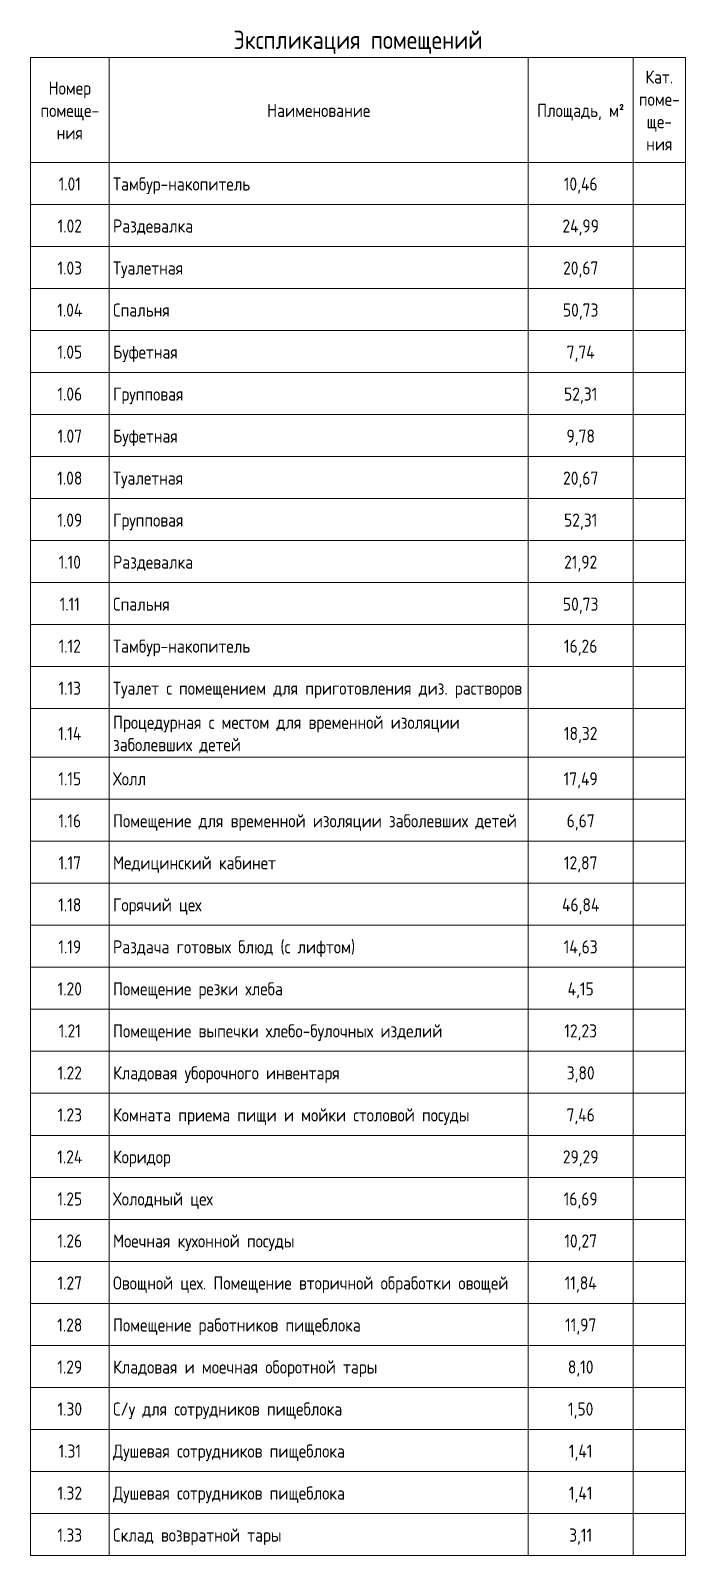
# Model space of a CAD drawing. Header units: millimetres. Extents: x -584918 to 2941280, y 3000189 to 4229862.
# Drawn here: x -321421 to -308921, y 3664941 to 3694044 of the extents above; entities that cross this region are included whole.
import ezdxf

# ---------------------------------------------------------------- set-up
doc = ezdxf.new("R2010")
doc.units = ezdxf.units.MM
doc.layers.add('Графика', color=7, linetype='Continuous', lineweight=0)
doc.layers.add('Линии', color=7, linetype='Continuous', lineweight=0)
doc.styles.add('GOST Common_11', font='', dxfattribs={"width": 0.9, "height": 3.5})
doc.styles.add('GOST Common_8', font='', dxfattribs={"width": 0.9, "height": 2.5})
doc.styles.get('GOST Common_11').set_extended_font_data('GOST Common')
doc.styles.get('GOST Common_8').set_extended_font_data('GOST Common')

msp = doc.modelspace()

# ---------------------------------------------------------------- linework, layer by layer
at = {"layer": 'Линии'}
for p, q in [((-321421.176, 3693531.447), (-321421.176, 3691526.846)), ((-321421.176, 3693531.447), (-308920.772, 3693531.447)), ((-319921.176, 3693531.447), (-319921.176, 3691526.846)), ((-311921.176, 3693531.447), (-311921.176, 3691526.846)), ((-309921.176, 3693531.447), (-309921.176, 3691526.846)), ((-308921.176, 3693531.447), (-308921.176, 3691526.846)), ((-319921.176, 3691526.846), (-321421.176, 3691526.846)), ((-321421.176, 3691526.846), (-321421.176, 3690725.005)), ((-311921.176, 3691526.846), (-319921.176, 3691526.846)), ((-319921.176, 3691526.846), (-319921.176, 3690725.005)), ((-309921.176, 3691526.846), (-311921.176, 3691526.846)), ((-311921.176, 3691526.846), (-311921.176, 3690725.005)), ((-308921.176, 3691526.846), (-309921.176, 3691526.846)), ((-309921.176, 3691526.846), (-309921.176, 3690725.005)), ((-308921.176, 3691526.846), (-308921.176, 3690725.005)), ((-319921.176, 3690725.005), (-321421.176, 3690725.005)), ((-321421.176, 3690725.005), (-321421.176, 3689923.164)), ((-311921.176, 3690725.005), (-319921.176, 3690725.005)), ((-319921.176, 3690725.005), (-319921.176, 3689923.164)), ((-309921.176, 3690725.005), (-311921.176, 3690725.005)), ((-311921.176, 3690725.005), (-311921.176, 3689923.164)), ((-308921.176, 3690725.005), (-309921.176, 3690725.005)), ((-309921.176, 3690725.005), (-309921.176, 3689923.164)), ((-308921.176, 3690725.005), (-308921.176, 3689923.164)), ((-319921.176, 3689923.164), (-321421.176, 3689923.164)), ((-321421.176, 3689923.164), (-321421.176, 3689121.324)), ((-311921.176, 3689923.164), (-319921.176, 3689923.164)), ((-319921.176, 3689923.164), (-319921.176, 3689121.324)), ((-309921.176, 3689923.164), (-311921.176, 3689923.164)), ((-311921.176, 3689923.164), (-311921.176, 3689121.324)), ((-308921.176, 3689923.164), (-309921.176, 3689923.164)), ((-309921.176, 3689923.164), (-309921.176, 3689121.324)), ((-308921.176, 3689923.164), (-308921.176, 3689121.324)), ((-319921.176, 3689121.324), (-321421.176, 3689121.324)), ((-321421.176, 3689121.324), (-321421.176, 3688319.483)), ((-311921.176, 3689121.324), (-319921.176, 3689121.324)), ((-319921.176, 3689121.324), (-319921.176, 3688319.483)), ((-309921.176, 3689121.324), (-311921.176, 3689121.324)), ((-311921.176, 3689121.324), (-311921.176, 3688319.483)), ((-308921.176, 3689121.324), (-309921.176, 3689121.324)), ((-309921.176, 3689121.324), (-309921.176, 3688319.483)), ((-308921.176, 3689121.324), (-308921.176, 3688319.483)), ((-319921.176, 3688319.483), (-321421.176, 3688319.483)), ((-321421.176, 3688319.483), (-321421.176, 3687517.642)), ((-311921.176, 3688319.483), (-319921.176, 3688319.483)), ((-319921.176, 3688319.483), (-319921.176, 3687517.642)), ((-309921.176, 3688319.483), (-311921.176, 3688319.483)), ((-311921.176, 3688319.483), (-311921.176, 3687517.642)), ((-308921.176, 3688319.483), (-309921.176, 3688319.483)), ((-309921.176, 3688319.483), (-309921.176, 3687517.642)), ((-308921.176, 3688319.483), (-308921.176, 3687517.642)), ((-319921.176, 3687517.642), (-321421.176, 3687517.642)), ((-321421.176, 3687517.642), (-321421.176, 3686715.802)), ((-311921.176, 3687517.642), (-319921.176, 3687517.642)), ((-319921.176, 3687517.642), (-319921.176, 3686715.802)), ((-309921.176, 3687517.642), (-311921.176, 3687517.642)), ((-311921.176, 3687517.642), (-311921.176, 3686715.802)), ((-308921.176, 3687517.642), (-309921.176, 3687517.642)), ((-309921.176, 3687517.642), (-309921.176, 3686715.802)), ((-308921.176, 3687517.642), (-308921.176, 3686715.802)), ((-319921.176, 3686715.802), (-321421.176, 3686715.802)), ((-321421.176, 3686715.802), (-321421.176, 3685913.961)), ((-311921.176, 3686715.802), (-319921.176, 3686715.802)), ((-319921.176, 3686715.802), (-319921.176, 3685913.961)), ((-309921.176, 3686715.802), (-311921.176, 3686715.802)), ((-311921.176, 3686715.802), (-311921.176, 3685913.961)), ((-308921.176, 3686715.802), (-309921.176, 3686715.802)), ((-309921.176, 3686715.802), (-309921.176, 3685913.961)), ((-308921.176, 3686715.802), (-308921.176, 3685913.961)), ((-319921.176, 3685913.961), (-321421.176, 3685913.961)), ((-321421.176, 3685913.961), (-321421.176, 3685112.12)), ((-311921.176, 3685913.961), (-319921.176, 3685913.961)), ((-319921.176, 3685913.961), (-319921.176, 3685112.12)), ((-309921.176, 3685913.961), (-311921.176, 3685913.961)), ((-311921.176, 3685913.961), (-311921.176, 3685112.12)), ((-308921.176, 3685913.961), (-309921.176, 3685913.961)), ((-309921.176, 3685913.961), (-309921.176, 3685112.12)), ((-308921.176, 3685913.961), (-308921.176, 3685112.12)), ((-319921.176, 3685112.12), (-321421.176, 3685112.12)), ((-321421.176, 3685112.12), (-321421.176, 3684310.28)), ((-311921.176, 3685112.12), (-319921.176, 3685112.12)), ((-319921.176, 3685112.12), (-319921.176, 3684310.28)), ((-309921.176, 3685112.12), (-311921.176, 3685112.12)), ((-311921.176, 3685112.12), (-311921.176, 3684310.28)), ((-308921.176, 3685112.12), (-309921.176, 3685112.12)), ((-309921.176, 3685112.12), (-309921.176, 3684310.28)), ((-308921.176, 3685112.12), (-308921.176, 3684310.28)), ((-319921.176, 3684310.28), (-321421.176, 3684310.28)), ((-321421.176, 3684310.28), (-321421.176, 3683508.439)), ((-311921.176, 3684310.28), (-319921.176, 3684310.28)), ((-319921.176, 3684310.28), (-319921.176, 3683508.439)), ((-309921.176, 3684310.28), (-311921.176, 3684310.28)), ((-311921.176, 3684310.28), (-311921.176, 3683508.439)), ((-308921.176, 3684310.28), (-309921.176, 3684310.28)), ((-309921.176, 3684310.28), (-309921.176, 3683508.439)), ((-308921.176, 3684310.28), (-308921.176, 3683508.439)), ((-319921.176, 3683508.439), (-321421.176, 3683508.439)), ((-321421.176, 3683508.439), (-321421.176, 3682706.598)), ((-311921.176, 3683508.439), (-319921.176, 3683508.439)), ((-319921.176, 3683508.439), (-319921.176, 3682706.598)), ((-309921.176, 3683508.439), (-311921.176, 3683508.439)), ((-311921.176, 3683508.439), (-311921.176, 3682706.598)), ((-308921.176, 3683508.439), (-309921.176, 3683508.439)), ((-309921.176, 3683508.439), (-309921.176, 3682706.598)), ((-308921.176, 3683508.439), (-308921.176, 3682706.598)), ((-319921.176, 3682706.598), (-321421.176, 3682706.598)), ((-321421.176, 3682706.598), (-321421.176, 3681904.758)), ((-311921.176, 3682706.598), (-319921.176, 3682706.598)), ((-319921.176, 3682706.598), (-319921.176, 3681904.758)), ((-309921.176, 3682706.598), (-311921.176, 3682706.598)), ((-311921.176, 3682706.598), (-311921.176, 3681904.758)), ((-308921.176, 3682706.598), (-309921.176, 3682706.598)), ((-309921.176, 3682706.598), (-309921.176, 3681904.758)), ((-308921.176, 3682706.598), (-308921.176, 3681904.758)), ((-319921.176, 3681904.758), (-321421.176, 3681904.758)), ((-321421.176, 3681904.758), (-321421.176, 3681102.917)), ((-311921.176, 3681904.758), (-319921.176, 3681904.758)), ((-319921.176, 3681904.758), (-319921.176, 3681102.917)), ((-309921.176, 3681904.758), (-311921.176, 3681904.758)), ((-311921.176, 3681904.758), (-311921.176, 3681102.917)), ((-308921.176, 3681904.758), (-309921.176, 3681904.758)), ((-309921.176, 3681904.758), (-309921.176, 3681102.917)), ((-308921.176, 3681904.758), (-308921.176, 3681102.917)), ((-319921.176, 3681102.917), (-321421.176, 3681102.917)), ((-321421.176, 3681102.917), (-321421.176, 3680175.616)), ((-311921.176, 3681102.917), (-319921.176, 3681102.917)), ((-319921.176, 3681102.917), (-319921.176, 3680175.616)), ((-309921.176, 3681102.917), (-311921.176, 3681102.917)), ((-311921.176, 3681102.917), (-311921.176, 3680175.616)), ((-308921.176, 3681102.917), (-309921.176, 3681102.917)), ((-309921.176, 3681102.917), (-309921.176, 3680175.616)), ((-308921.176, 3681102.917), (-308921.176, 3680175.616)), ((-319921.176, 3680175.616), (-321421.176, 3680175.616)), ((-321421.176, 3680175.616), (-321421.176, 3679373.775)), ((-311921.176, 3680175.616), (-319921.176, 3680175.616)), ((-319921.176, 3680175.616), (-319921.176, 3679373.775)), ((-309921.176, 3680175.616), (-311921.176, 3680175.616)), ((-311921.176, 3680175.616), (-311921.176, 3679373.775)), ((-308921.176, 3680175.616), (-309921.176, 3680175.616)), ((-309921.176, 3680175.616), (-309921.176, 3679373.775)), ((-308921.176, 3680175.616), (-308921.176, 3679373.775)), ((-319921.176, 3679373.775), (-321421.176, 3679373.775)), ((-321421.176, 3679373.775), (-321421.176, 3678571.935)), ((-311921.176, 3679373.775), (-319921.176, 3679373.775)), ((-319921.176, 3679373.775), (-319921.176, 3678571.935)), ((-309921.176, 3679373.775), (-311921.176, 3679373.775)), ((-311921.176, 3679373.775), (-311921.176, 3678571.935)), ((-308921.176, 3679373.775), (-309921.176, 3679373.775)), ((-309921.176, 3679373.775), (-309921.176, 3678571.935)), ((-308921.176, 3679373.775), (-308921.176, 3678571.935)), ((-319921.176, 3678571.935), (-321421.176, 3678571.935)), ((-321421.176, 3678571.935), (-321421.176, 3677770.094)), ((-311921.176, 3678571.935), (-319921.176, 3678571.935)), ((-319921.176, 3678571.935), (-319921.176, 3677770.094)), ((-309921.176, 3678571.935), (-311921.176, 3678571.935)), ((-311921.176, 3678571.935), (-311921.176, 3677770.094)), ((-308921.176, 3678571.935), (-309921.176, 3678571.935)), ((-309921.176, 3678571.935), (-309921.176, 3677770.094)), ((-308921.176, 3678571.935), (-308921.176, 3677770.094)), ((-319921.176, 3677770.094), (-321421.176, 3677770.094)), ((-321421.176, 3677770.094), (-321421.176, 3676968.253)), ((-311921.176, 3677770.094), (-319921.176, 3677770.094)), ((-319921.176, 3677770.094), (-319921.176, 3676968.253)), ((-309921.176, 3677770.094), (-311921.176, 3677770.094)), ((-311921.176, 3677770.094), (-311921.176, 3676968.253)), ((-308921.176, 3677770.094), (-309921.176, 3677770.094)), ((-309921.176, 3677770.094), (-309921.176, 3676968.253)), ((-308921.176, 3677770.094), (-308921.176, 3676968.253)), ((-319921.176, 3676968.253), (-321421.176, 3676968.253)), ((-321421.176, 3676968.253), (-321421.176, 3676166.413)), ((-311921.176, 3676968.253), (-319921.176, 3676968.253)), ((-319921.176, 3676968.253), (-319921.176, 3676166.413)), ((-309921.176, 3676968.253), (-311921.176, 3676968.253)), ((-311921.176, 3676968.253), (-311921.176, 3676166.413)), ((-308921.176, 3676968.253), (-309921.176, 3676968.253)), ((-309921.176, 3676968.253), (-309921.176, 3676166.413)), ((-308921.176, 3676968.253), (-308921.176, 3676166.413)), ((-319921.176, 3676166.413), (-321421.176, 3676166.413)), ((-321421.176, 3676166.413), (-321421.176, 3675364.572)), ((-311921.176, 3676166.413), (-319921.176, 3676166.413)), ((-319921.176, 3676166.413), (-319921.176, 3675364.572)), ((-309921.176, 3676166.413), (-311921.176, 3676166.413)), ((-311921.176, 3676166.413), (-311921.176, 3675364.572)), ((-308921.176, 3676166.413), (-309921.176, 3676166.413)), ((-309921.176, 3676166.413), (-309921.176, 3675364.572)), ((-308921.176, 3676166.413), (-308921.176, 3675364.572)), ((-319921.176, 3675364.572), (-321421.176, 3675364.572)), ((-321421.176, 3675364.572), (-321421.176, 3674562.731)), ((-311921.176, 3675364.572), (-319921.176, 3675364.572)), ((-319921.176, 3675364.572), (-319921.176, 3674562.731)), ((-309921.176, 3675364.572), (-311921.176, 3675364.572)), ((-311921.176, 3675364.572), (-311921.176, 3674562.731)), ((-308921.176, 3675364.572), (-309921.176, 3675364.572)), ((-309921.176, 3675364.572), (-309921.176, 3674562.731)), ((-308921.176, 3675364.572), (-308921.176, 3674562.731)), ((-319921.176, 3674562.731), (-321421.176, 3674562.731)), ((-321421.176, 3674562.731), (-321421.176, 3673760.891)), ((-311921.176, 3674562.731), (-319921.176, 3674562.731)), ((-319921.176, 3674562.731), (-319921.176, 3673760.891)), ((-309921.176, 3674562.731), (-311921.176, 3674562.731)), ((-311921.176, 3674562.731), (-311921.176, 3673760.891)), ((-308921.176, 3674562.731), (-309921.176, 3674562.731)), ((-309921.176, 3674562.731), (-309921.176, 3673760.891)), ((-308921.176, 3674562.731), (-308921.176, 3673760.891)), ((-319921.176, 3673760.891), (-321421.176, 3673760.891)), ((-321421.176, 3673760.891), (-321421.176, 3672959.05)), ((-311921.176, 3673760.891), (-319921.176, 3673760.891)), ((-319921.176, 3673760.891), (-319921.176, 3672959.05)), ((-309921.176, 3673760.891), (-311921.176, 3673760.891)), ((-311921.176, 3673760.891), (-311921.176, 3672959.05)), ((-308921.176, 3673760.891), (-309921.176, 3673760.891)), ((-309921.176, 3673760.891), (-309921.176, 3672959.05)), ((-308921.176, 3673760.891), (-308921.176, 3672959.05)), ((-319921.176, 3672959.05), (-321421.176, 3672959.05)), ((-321421.176, 3672959.05), (-321421.176, 3672157.209)), ((-311921.176, 3672959.05), (-319921.176, 3672959.05)), ((-319921.176, 3672959.05), (-319921.176, 3672157.209)), ((-309921.176, 3672959.05), (-311921.176, 3672959.05)), ((-311921.176, 3672959.05), (-311921.176, 3672157.209)), ((-308921.176, 3672959.05), (-309921.176, 3672959.05)), ((-309921.176, 3672959.05), (-309921.176, 3672157.209)), ((-308921.176, 3672959.05), (-308921.176, 3672157.209)), ((-319921.176, 3672157.209), (-321421.176, 3672157.209)), ((-321421.176, 3672157.209), (-321421.176, 3671355.369)), ((-311921.176, 3672157.209), (-319921.176, 3672157.209)), ((-319921.176, 3672157.209), (-319921.176, 3671355.369)), ((-309921.176, 3672157.209), (-311921.176, 3672157.209)), ((-311921.176, 3672157.209), (-311921.176, 3671355.369)), ((-308921.176, 3672157.209), (-309921.176, 3672157.209)), ((-309921.176, 3672157.209), (-309921.176, 3671355.369)), ((-308921.176, 3672157.209), (-308921.176, 3671355.369)), ((-319921.176, 3671355.369), (-321421.176, 3671355.369)), ((-321421.176, 3671355.369), (-321421.176, 3670553.528)), ((-311921.176, 3671355.369), (-319921.176, 3671355.369)), ((-319921.176, 3671355.369), (-319921.176, 3670553.528)), ((-309921.176, 3671355.369), (-311921.176, 3671355.369)), ((-311921.176, 3671355.369), (-311921.176, 3670553.528)), ((-308921.176, 3671355.369), (-309921.176, 3671355.369)), ((-309921.176, 3671355.369), (-309921.176, 3670553.528)), ((-308921.176, 3671355.369), (-308921.176, 3670553.528)), ((-319921.176, 3670553.528), (-321421.176, 3670553.528)), ((-321421.176, 3670553.528), (-321421.176, 3669751.687)), ((-311921.176, 3670553.528), (-319921.176, 3670553.528)), ((-319921.176, 3670553.528), (-319921.176, 3669751.687)), ((-309921.176, 3670553.528), (-311921.176, 3670553.528)), ((-311921.176, 3670553.528), (-311921.176, 3669751.687)), ((-308921.176, 3670553.528), (-309921.176, 3670553.528)), ((-309921.176, 3670553.528), (-309921.176, 3669751.687)), ((-308921.176, 3670553.528), (-308921.176, 3669751.687)), ((-319921.176, 3669751.687), (-321421.176, 3669751.687)), ((-321421.176, 3669751.687), (-321421.176, 3668949.847)), ((-311921.176, 3669751.687), (-319921.176, 3669751.687)), ((-319921.176, 3669751.687), (-319921.176, 3668949.847)), ((-309921.176, 3669751.687), (-311921.176, 3669751.687)), ((-311921.176, 3669751.687), (-311921.176, 3668949.847)), ((-308921.176, 3669751.687), (-309921.176, 3669751.687)), ((-309921.176, 3669751.687), (-309921.176, 3668949.847)), ((-308921.176, 3669751.687), (-308921.176, 3668949.847)), ((-319921.176, 3668949.847), (-321421.176, 3668949.847)), ((-321421.176, 3668949.847), (-321421.176, 3668148.006)), ((-311921.176, 3668949.847), (-319921.176, 3668949.847)), ((-319921.176, 3668949.847), (-319921.176, 3668148.006)), ((-309921.176, 3668949.847), (-311921.176, 3668949.847)), ((-311921.176, 3668949.847), (-311921.176, 3668148.006)), ((-308921.176, 3668949.847), (-309921.176, 3668949.847)), ((-309921.176, 3668949.847), (-309921.176, 3668148.006)), ((-308921.176, 3668949.847), (-308921.176, 3668148.006)), ((-319921.176, 3668148.006), (-321421.176, 3668148.006)), ((-321421.176, 3668148.006), (-321421.176, 3667346.165)), ((-311921.176, 3668148.006), (-319921.176, 3668148.006)), ((-319921.176, 3668148.006), (-319921.176, 3667346.165)), ((-309921.176, 3668148.006), (-311921.176, 3668148.006)), ((-311921.176, 3668148.006), (-311921.176, 3667346.165)), ((-308921.176, 3668148.006), (-309921.176, 3668148.006)), ((-309921.176, 3668148.006), (-309921.176, 3667346.165)), ((-308921.176, 3668148.006), (-308921.176, 3667346.165)), ((-319921.176, 3667346.165), (-321421.176, 3667346.165)), ((-321421.176, 3667346.165), (-321421.176, 3666544.325)), ((-311921.176, 3667346.165), (-319921.176, 3667346.165)), ((-319921.176, 3667346.165), (-319921.176, 3666544.325)), ((-309921.176, 3667346.165), (-311921.176, 3667346.165)), ((-311921.176, 3667346.165), (-311921.176, 3666544.325)), ((-308921.176, 3667346.165), (-309921.176, 3667346.165)), ((-309921.176, 3667346.165), (-309921.176, 3666544.325)), ((-308921.176, 3667346.165), (-308921.176, 3666544.325)), ((-319921.176, 3666544.325), (-321421.176, 3666544.325)), ((-321421.176, 3666544.325), (-321421.176, 3665742.484)), ((-311921.176, 3666544.325), (-319921.176, 3666544.325)), ((-319921.176, 3666544.325), (-319921.176, 3665742.484)), ((-309921.176, 3666544.325), (-311921.176, 3666544.325)), ((-311921.176, 3666544.325), (-311921.176, 3665742.484)), ((-308921.176, 3666544.325), (-309921.176, 3666544.325)), ((-309921.176, 3666544.325), (-309921.176, 3665742.484)), ((-308921.176, 3666544.325), (-308921.176, 3665742.484)), ((-319921.176, 3665742.484), (-321421.176, 3665742.484)), ((-321421.176, 3665742.484), (-321421.176, 3664940.643)), ((-311921.176, 3665742.484), (-319921.176, 3665742.484)), ((-319921.176, 3665742.484), (-319921.176, 3664940.643)), ((-309921.176, 3665742.484), (-311921.176, 3665742.484)), ((-311921.176, 3665742.484), (-311921.176, 3664940.643)), ((-308921.176, 3665742.484), (-309921.176, 3665742.484)), ((-309921.176, 3665742.484), (-309921.176, 3664940.643)), ((-308921.176, 3665742.484), (-308921.176, 3664940.643)), ((-319921.176, 3664940.643), (-321421.176, 3664940.643)), ((-311921.176, 3664940.643), (-319921.176, 3664940.643)), ((-309921.176, 3664940.643), (-311921.176, 3664940.643)), ((-308921.176, 3664940.643), (-309921.176, 3664940.643))]:
    msp.add_line(p, q, dxfattribs=at)

# ---------------------------------------------------------------- texts
at = {"layer": 'Графика', "line_spacing_factor": 1.022761}
for s, insert, char_height, width, attachment_point, style in [('Экспликация помещений', (-315170.974, 3694041.337), 350, 5600.43603, 2, 'GOST Common_11'), ('Кат.\\Pпоме-\\Pще-\\Pния', (-309421.176, 3693282.004), 250, 962.44692, 2, 'GOST Common_8'), ('Номер\\Pпомеще-\\Pния', (-320671.176, 3693068.929), 250, 1418.02524, 2, 'GOST Common_8'), ('Наименование', (-315921.176, 3692642.778), 250, 2353.31849, 2, 'GOST Common_8'), ('Площадь, м\\fGOST Common|b0|i0|c238|p34|;\\W.9;²', (-310921.176, 3692642.778), 250, 2009.37194, 2, 'GOST Common_8'), ('1.01', (-320671.176, 3691239.557), 250, 540.05642, 2, 'GOST Common_8'), ('Тамбур-накопитель', (-319846.176, 3691239.557), 250, 3342.91908, 1, 'GOST Common_8'), ('10,46', (-310921.176, 3691239.557), 250, 817.62732, 2, 'GOST Common_8'), ('1.02', (-320671.176, 3690437.717), 250, 591.3467, 2, 'GOST Common_8'), ('Раздевалка', (-319846.176, 3690437.717), 250, 1967.13289, 1, 'GOST Common_8'), ('24,99', (-310921.176, 3690437.717), 250, 868.91759, 2, 'GOST Common_8'), ('1.03', (-320671.176, 3689635.876), 250, 591.3467, 2, 'GOST Common_8'), ('Туалетная', (-319846.176, 3689635.876), 250, 1819.29621, 1, 'GOST Common_8'), ('20,67', (-310921.176, 3689635.876), 250, 841.76392, 2, 'GOST Common_8'), ('1.04', (-320671.176, 3688834.035), 250, 618.50037, 2, 'GOST Common_8'), ('Спальня', (-319846.176, 3688834.035), 250, 1336.56422, 1, 'GOST Common_8'), ('50,73', (-310921.176, 3688834.035), 250, 841.76392, 2, 'GOST Common_8'), ('1.05', (-320671.176, 3688032.195), 250, 591.3467, 2, 'GOST Common_8'), ('Буфетная', (-319846.176, 3688032.195), 250, 1659.39124, 1, 'GOST Common_8'), ('7,74', (-310921.176, 3688032.195), 250, 681.85895, 2, 'GOST Common_8'), ('1.06', (-320671.176, 3687230.354), 250, 591.3467, 2, 'GOST Common_8'), ('Групповая', (-319846.176, 3687230.354), 250, 1710.68151, 1, 'GOST Common_8'), ('52,31', (-310921.176, 3687230.354), 250, 790.47365, 2, 'GOST Common_8'), ('1.07', (-320671.176, 3686428.513), 250, 591.3467, 2, 'GOST Common_8'), ('Буфетная', (-319846.176, 3686428.513), 250, 1659.39124, 1, 'GOST Common_8'), ('9,78', (-310921.176, 3686428.513), 250, 654.70527, 2, 'GOST Common_8'), ('1.08', (-320671.176, 3685626.673), 250, 591.3467, 2, 'GOST Common_8'), ('Туалетная', (-319846.176, 3685626.673), 250, 1819.29621, 1, 'GOST Common_8'), ('20,67', (-310921.176, 3685626.673), 250, 841.76392, 2, 'GOST Common_8'), ('1.09', (-320671.176, 3684824.832), 250, 591.3467, 2, 'GOST Common_8'), ('Групповая', (-319846.176, 3684824.832), 250, 1710.68151, 1, 'GOST Common_8'), ('52,31', (-310921.176, 3684824.832), 250, 790.47365, 2, 'GOST Common_8'), ('1.10', (-320671.176, 3684022.991), 250, 540.05642, 2, 'GOST Common_8'), ('Раздевалка', (-319846.176, 3684022.991), 250, 1967.13289, 1, 'GOST Common_8'), ('21,92', (-310921.176, 3684022.991), 250, 790.47365, 2, 'GOST Common_8'), ('1.11', (-320671.176, 3683221.151), 250, 488.76615, 2, 'GOST Common_8'), ('Спальня', (-319846.176, 3683221.151), 250, 1336.56422, 1, 'GOST Common_8'), ('50,73', (-310921.176, 3683221.151), 250, 841.76392, 2, 'GOST Common_8'), ('1.12', (-320671.176, 3682419.31), 250, 540.05642, 2, 'GOST Common_8'), ('Тамбур-накопитель', (-319846.176, 3682419.31), 250, 3342.91908, 1, 'GOST Common_8'), ('16,26', (-310921.176, 3682419.31), 250, 790.47365, 2, 'GOST Common_8'), ('1.13', (-320671.176, 3681617.469), 250, 540.05642, 2, 'GOST Common_8'), ('Туалет с помещением для приготовления диз. растворов', (-319846.176, 3681617.469), 250, 9380.08612, 1, 'GOST Common_8'), ('Процедурная с местом для временной изоляции\\Pзаболевших детей', (-319846.176, 3680965.974), 250, 7759.91685, 1, 'GOST Common_8'), ('1.14', (-320671.176, 3680752.898), 250, 567.2101, 2, 'GOST Common_8'), ('18,32', (-310921.176, 3680752.898), 250, 790.47365, 2, 'GOST Common_8'), ('1.15', (-320671.176, 3679888.328), 250, 540.05642, 2, 'GOST Common_8'), ('Холл', (-319846.176, 3679888.328), 250, 802.54195, 1, 'GOST Common_8'), ('17,49', (-310921.176, 3679888.328), 250, 817.62732, 2, 'GOST Common_8'), ('1.16', (-320671.176, 3679086.487), 250, 540.05642, 2, 'GOST Common_8'), ('Помещение для временной изоляции заболевших детей', (-319846.176, 3679086.487), 250, 8999.93467, 1, 'GOST Common_8'), ('6,67', (-310921.176, 3679086.487), 250, 654.70527, 2, 'GOST Common_8'), ('1.17', (-320671.176, 3678284.646), 250, 540.05642, 2, 'GOST Common_8'), ('Медицинский кабинет', (-319846.176, 3678284.646), 250, 3599.37045, 1, 'GOST Common_8'), ('12,87', (-310921.176, 3678284.646), 250, 790.47365, 2, 'GOST Common_8'), ('1.18', (-320671.176, 3677482.806), 250, 540.05642, 2, 'GOST Common_8'), ('Горячий цех', (-319846.176, 3677482.806), 250, 1991.26949, 1, 'GOST Common_8'), ('46,84', (-310921.176, 3677482.806), 250, 896.07127, 2, 'GOST Common_8'), ('1.19', (-320671.176, 3676680.965), 250, 540.05642, 2, 'GOST Common_8'), ('Раздача готовых блюд (с лифтом)', (-319846.176, 3676680.965), 250, 5599.69117, 1, 'GOST Common_8'), ('14,63', (-310921.176, 3676680.965), 250, 817.62732, 2, 'GOST Common_8'), ('1.20', (-320671.176, 3675879.124), 250, 591.3467, 2, 'GOST Common_8'), ('Помещение резки хлеба', (-319846.176, 3675879.124), 250, 3892.02673, 1, 'GOST Common_8'), ('4,15', (-310921.176, 3675879.124), 250, 630.56867, 2, 'GOST Common_8'), ('1.21', (-320671.176, 3675077.284), 250, 540.05642, 2, 'GOST Common_8'), ('Помещение выпечки хлебо-булочных изделий', (-319846.176, 3675077.284), 250, 7379.7654, 1, 'GOST Common_8'), ('12,23', (-310921.176, 3675077.284), 250, 790.47365, 2, 'GOST Common_8'), ('1.22', (-320671.176, 3674275.443), 250, 591.3467, 2, 'GOST Common_8'), ('Кладовая уборочного инвентаря', (-319846.176, 3674275.443), 250, 5400.56422, 1, 'GOST Common_8'), ('3,80', (-310921.176, 3674275.443), 250, 654.70527, 2, 'GOST Common_8'), ('1.23', (-320671.176, 3673473.602), 250, 591.3467, 2, 'GOST Common_8'), ('Комната приема пищи и мойки столовой посуды', (-319846.176, 3673473.602), 250, 7841.37788, 1, 'GOST Common_8'), ('7,46', (-310921.176, 3673473.602), 250, 681.85895, 2, 'GOST Common_8'), ('1.24', (-320671.176, 3672671.762), 250, 618.50037, 2, 'GOST Common_8'), ('Коридор', (-319846.176, 3672671.762), 250, 1336.56422, 1, 'GOST Common_8'), ('29,29', (-310921.176, 3672671.762), 250, 841.76392, 2, 'GOST Common_8'), ('1.25', (-320671.176, 3671869.921), 250, 591.3467, 2, 'GOST Common_8'), ('Холодный цех', (-319846.176, 3671869.921), 250, 2259.78916, 1, 'GOST Common_8'), ('16,69', (-310921.176, 3671869.921), 250, 790.47365, 2, 'GOST Common_8'), ('1.26', (-320671.176, 3671068.08), 250, 591.3467, 2, 'GOST Common_8'), ('Моечная кухонной посуды', (-319846.176, 3671068.08), 250, 4199.76837, 1, 'GOST Common_8'), ('10,27', (-310921.176, 3671068.08), 250, 790.47365, 2, 'GOST Common_8'), ('1.27', (-320671.176, 3670266.24), 250, 591.3467, 2, 'GOST Common_8'), ('Овощной цех. Помещение вторичной обработки овощей', (-319846.176, 3670266.24), 250, 9081.39569, 1, 'GOST Common_8'), ('11,84', (-310921.176, 3670266.24), 250, 766.33705, 2, 'GOST Common_8'), ('1.28', (-320671.176, 3669464.399), 250, 591.3467, 2, 'GOST Common_8'), ('Помещение работников пищеблока', (-319846.176, 3669464.399), 250, 5750.54491, 1, 'GOST Common_8'), ('11,97', (-310921.176, 3669464.399), 250, 739.18337, 2, 'GOST Common_8'), ('1.29', (-320671.176, 3668662.558), 250, 591.3467, 2, 'GOST Common_8'), ('Кладовая и моечная оборотной тары', (-319846.176, 3668662.558), 250, 6097.50854, 1, 'GOST Common_8'), ('8,10', (-310921.176, 3668662.558), 250, 603.415, 2, 'GOST Common_8'), ('1.30', (-320671.176, 3667860.718), 250, 591.3467, 2, 'GOST Common_8'), ('С/у для сотрудников пищеблока', (-319846.176, 3667860.718), 250, 5282.89829, 1, 'GOST Common_8'), ('1,50', (-310921.176, 3667860.718), 250, 603.415, 2, 'GOST Common_8'), ('1.31', (-320671.176, 3667058.877), 250, 540.05642, 2, 'GOST Common_8'), ('Душевая сотрудников пищеблока', (-319846.176, 3667058.877), 250, 5512.19599, 1, 'GOST Common_8'), ('1,41', (-310921.176, 3667058.877), 250, 579.2784, 2, 'GOST Common_8'), ('1.32', (-320671.176, 3666257.036), 250, 591.3467, 2, 'GOST Common_8'), ('Душевая сотрудников пищеблока', (-319846.176, 3666257.036), 250, 5512.19599, 1, 'GOST Common_8'), ('1,41', (-310921.176, 3666257.036), 250, 579.2784, 2, 'GOST Common_8'), ('1.33', (-320671.176, 3665455.195), 250, 591.3467, 2, 'GOST Common_8'), ('Склад возвратной тары', (-319846.176, 3665455.195), 250, 3946.33408, 1, 'GOST Common_8'), ('3,11', (-310921.176, 3665455.195), 250, 552.12472, 2, 'GOST Common_8')]:
    msp.add_mtext(s, dxfattribs=dict(at, insert=insert, char_height=char_height, width=width, attachment_point=attachment_point, style=style))

doc.saveas('drawing.dxf')
